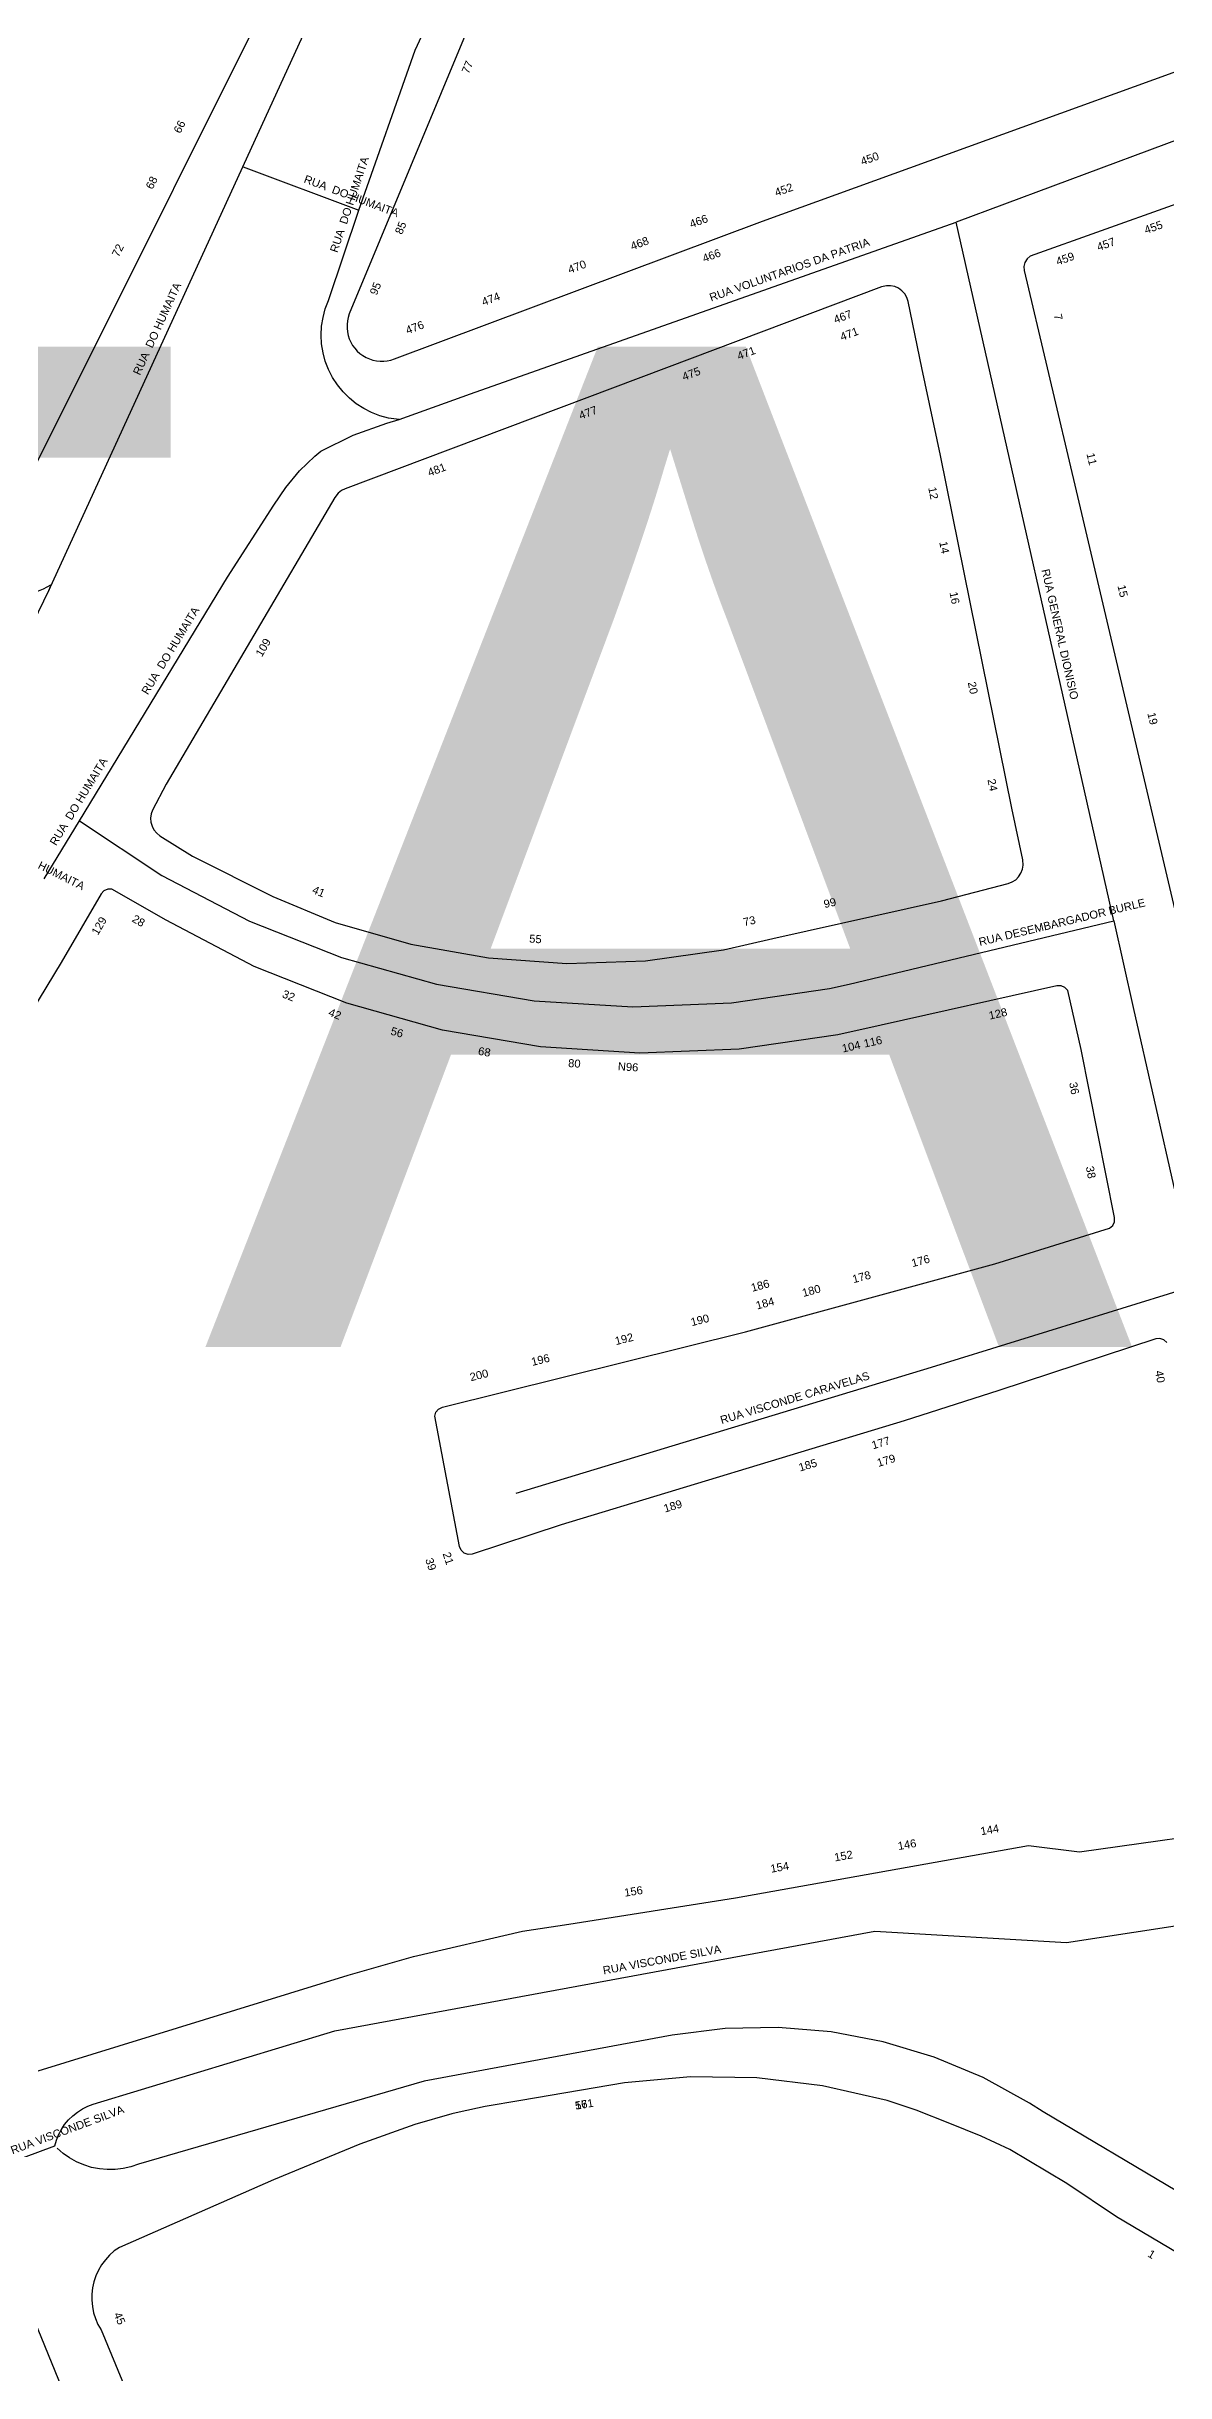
# Model space of a CAD drawing. Header units: millimetres. Extents: x 617751 to 636088, y 68402 to 77988.
# Drawn here: x 628315 to 628482.8, y 72719.8 to 73068.6 of the extents above; entities that cross this region are included whole.
import ezdxf

# ---------------------------------------------------------------- set-up
doc = ezdxf.new("R2010")
doc.units = ezdxf.units.MM
doc.header["$LTSCALE"] = 3
doc.header["$MEASUREMENT"] = 0
for name, color, linetype in [('ALINHAMENTO PREDIAL', 120, 'Continuous'), ('BAIRRO', 30, 'Continuous'), ('NOME LOGRADOURO', 252, 'Continuous'), ('NUMERAÇÃO', 7, 'Continuous')]:
    doc.layers.add(name, color=color, linetype=linetype)
doc.styles.get("Standard").update_dxf_attribs({"font": 'arial.ttf'})

msp = doc.modelspace()

# ---------------------------------------------------------------- linework, layer by layer
at = {"layer": 'ALINHAMENTO PREDIAL'}
for points in [[(628232.82, 73081.43), (628289.35, 73012.25), (628302.47, 72996.47), (628303.41, 72995.65), (628304.56, 72995.15), (628305.39, 72995.03), (628306.63, 72995.18), (628308.1, 72995.96), (628309.13, 72997.25), (628359.03, 73097.31)], [(628232.82, 73081.43), (628289.35, 73012.25), (628302.47, 72996.47), (628303.41, 72995.65), (628304.56, 72995.15), (628305.39, 72995.03), (628306.63, 72995.18), (628308.1, 72995.96), (628309.13, 72997.25), (628359.03, 73097.31)], [(628232.82, 73081.43), (628289.35, 73012.25), (628302.47, 72996.47), (628303.41, 72995.65), (628304.56, 72995.15), (628305.39, 72995.03), (628306.63, 72995.18), (628308.1, 72995.96), (628309.13, 72997.25), (628359.03, 73097.31)], [(628232.82, 73081.43), (628289.35, 73012.25), (628302.47, 72996.47), (628303.41, 72995.65), (628304.56, 72995.15), (628305.39, 72995.03), (628306.63, 72995.18), (628308.1, 72995.96), (628309.13, 72997.25), (628359.03, 73097.31)], [(628232.82, 73081.43), (628289.35, 73012.25), (628302.47, 72996.47), (628303.41, 72995.65), (628304.56, 72995.15), (628305.39, 72995.03), (628306.63, 72995.18), (628308.1, 72995.96), (628309.13, 72997.25), (628359.03, 73097.31)], [(628232.82, 73081.43), (628289.35, 73012.25), (628302.47, 72996.47), (628303.41, 72995.65), (628304.56, 72995.15), (628305.39, 72995.03), (628306.63, 72995.18), (628308.1, 72995.96), (628309.13, 72997.25), (628359.03, 73097.31)], [(628232.82, 73081.43), (628289.35, 73012.25), (628302.47, 72996.47), (628303.41, 72995.65), (628304.56, 72995.15), (628305.39, 72995.03), (628306.63, 72995.18), (628308.1, 72995.96), (628309.13, 72997.25), (628359.03, 73097.31)], [(628232.82, 73081.43), (628289.35, 73012.25), (628302.47, 72996.47), (628303.41, 72995.65), (628304.56, 72995.15), (628305.39, 72995.03), (628306.63, 72995.18), (628308.1, 72995.96), (628309.13, 72997.25), (628359.03, 73097.31)], [(628383.37, 73083.77), (628360.42, 73028.5), (628360.25, 73027.98), (628360.14, 73027.44), (628360.08, 73026.9), (628360.08, 73026.35), (628360.14, 73025.81), (628360.26, 73025.27), (628360.42, 73024.75), (628360.65, 73024.25), (628360.92, 73023.78), (628361.24, 73023.34), (628361.61, 73022.93), (628362.02, 73022.57), (628362.46, 73022.24), (628362.93, 73021.97), (628363.43, 73021.75), (628363.95, 73021.58), (628364.49, 73021.47), (628365.03, 73021.41), (628365.58, 73021.41), (628366.12, 73021.47), (628366.66, 73021.58), (628367.18, 73021.75), (628422.38, 73042.41), (628522.86, 73078.84)], [(628383.37, 73083.77), (628360.42, 73028.5), (628360.25, 73027.98), (628360.14, 73027.44), (628360.08, 73026.9), (628360.08, 73026.35), (628360.14, 73025.81), (628360.26, 73025.27), (628360.42, 73024.75), (628360.65, 73024.25), (628360.92, 73023.78), (628361.24, 73023.34), (628361.61, 73022.93), (628362.02, 73022.57), (628362.46, 73022.24), (628362.93, 73021.97), (628363.43, 73021.75), (628363.95, 73021.58), (628364.49, 73021.47), (628365.03, 73021.41), (628365.58, 73021.41), (628366.12, 73021.47), (628366.66, 73021.58), (628367.18, 73021.75), (628422.38, 73042.41), (628522.86, 73078.84)], [(628505.06, 73052.37), (628462.52, 73037.16), (628462.04, 73036.75), (628461.72, 73036.22), (628461.57, 73035.61), (628461.62, 73035)], [(628505.06, 73052.37), (628462.52, 73037.16), (628462.04, 73036.75), (628461.72, 73036.22), (628461.57, 73035.61), (628461.62, 73035)], [(628330.63, 72952.89), (628330.68, 72952.26), (628330.85, 72951.66), (628331.14, 72951.11), (628331.55, 72950.63), (628332.04, 72950.24), (628336.93, 72947.19), (628348.94, 72941.15), (628358.3, 72937.22), (628369.65, 72933.97), (628381.27, 72931.92), (628393.05, 72931.09), (628404.85, 72931.5), (628416.54, 72933.15), (628423.92, 72934.84), (628449.18, 72940.48), (628459.21, 72943.1), (628459.8, 72943.32), (628460.33, 72943.66), (628460.77, 72944.1), (628461.12, 72944.62), (628461.35, 72945.21), (628461.45, 72945.82), (628461.39, 72946.62), (628459.76, 72954.38), (628449.03, 73007.28), (628446.28, 73020.42), (628444.2, 73030.36), (628444.01, 73030.96), (628443.69, 73031.5), (628443.28, 73031.97), (628442.77, 73032.34), (628442.2, 73032.6), (628441.58, 73032.73), (628440.96, 73032.73), (628440.2, 73032.56), (628407.96, 73020.42), (628359.79, 73002.28), (628359.23, 73002), (628358.74, 73001.61), (628358.26, 73000.99), (628332.96, 72958), (628330.93, 72954.1), (628330.72, 72953.51), (628330.63, 72952.89)], [(628330.63, 72952.89), (628330.68, 72952.26), (628330.85, 72951.66), (628331.14, 72951.11), (628331.55, 72950.63), (628332.04, 72950.24), (628336.93, 72947.19), (628348.94, 72941.15), (628358.3, 72937.22), (628369.65, 72933.97), (628381.27, 72931.92), (628393.05, 72931.09), (628404.85, 72931.5), (628416.54, 72933.15), (628423.92, 72934.84), (628449.18, 72940.48), (628459.21, 72943.1), (628459.8, 72943.32), (628460.33, 72943.66), (628460.77, 72944.1), (628461.12, 72944.62), (628461.35, 72945.21), (628461.45, 72945.82), (628461.39, 72946.62), (628459.76, 72954.38), (628449.03, 73007.28), (628446.28, 73020.42), (628444.2, 73030.36), (628444.01, 73030.96), (628443.69, 73031.5), (628443.28, 73031.97), (628442.77, 73032.34), (628442.2, 73032.6), (628441.58, 73032.73), (628440.96, 73032.73), (628440.2, 73032.56), (628407.96, 73020.42), (628359.79, 73002.28), (628359.23, 73002), (628358.74, 73001.61), (628358.26, 73000.99), (628332.96, 72958), (628330.93, 72954.1), (628330.72, 72953.51), (628330.63, 72952.89)], [(628461.62, 73035), (628465.06, 73020.42), (628469.6, 73001.13), (628484.97, 72935.69)], [(628461.62, 73035), (628465.06, 73020.42), (628469.6, 73001.13), (628484.97, 72935.69)], [(628483, 72874.26), (628482.53, 72874.68), (628481.94, 72874.87), (628481.32, 72874.8), (628457.79, 72867.04), (628443.6, 72862.52), (628392.2, 72846.9), (628378.85, 72842.53), (628378.23, 72842.48), (628377.64, 72842.68), (628377.18, 72843.11), (628376.94, 72843.68), (628373.24, 72863.2), (628373.42, 72863.8), (628373.82, 72864.28), (628374.38, 72864.55), (628419.81, 72875.87), (628457.18, 72886.06), (628474.4, 72891.4), (628474.87, 72891.81), (628475.13, 72892.37), (628475.14, 72893), (628470.13, 72918.19), (628468.12, 72927.05), (628467.69, 72927.51), (628467.12, 72927.76), (628466.5, 72927.75), (628440.15, 72921.85), (628433.65, 72920.39), (628418.89, 72918.24), (628403.98, 72917.63), (628389.09, 72918.59), (628374.39, 72921.1), (628360.03, 72925.14), (628346.17, 72930.65), (628332.96, 72937.58), (628324.83, 72942.24), (628324.21, 72942.25), (628323.63, 72942), (628323.21, 72941.53), (628317.21, 72931.23), (628291.17, 72888.31)], [(628483, 72874.26), (628482.53, 72874.68), (628481.94, 72874.87), (628481.32, 72874.8), (628457.79, 72867.04), (628443.6, 72862.52), (628392.2, 72846.9), (628378.85, 72842.53), (628378.23, 72842.48), (628377.64, 72842.68), (628377.18, 72843.11), (628376.94, 72843.68), (628373.24, 72863.2), (628373.42, 72863.8), (628373.82, 72864.28), (628374.38, 72864.55), (628419.81, 72875.87), (628457.18, 72886.06), (628474.4, 72891.4), (628474.87, 72891.81), (628475.13, 72892.37), (628475.14, 72893), (628470.13, 72918.19), (628468.12, 72927.05), (628467.69, 72927.51), (628467.12, 72927.76), (628466.5, 72927.75), (628440.15, 72921.85), (628433.65, 72920.39), (628418.89, 72918.24), (628403.98, 72917.63), (628389.09, 72918.59), (628374.39, 72921.1), (628360.03, 72925.14), (628346.17, 72930.65), (628332.96, 72937.58), (628324.83, 72942.24), (628324.21, 72942.25), (628323.63, 72942), (628323.21, 72941.53), (628317.21, 72931.23), (628291.17, 72888.31)], [(628469.89, 72797.86), (628496.93, 72801.69)], [(628469.89, 72797.86), (628496.93, 72801.69)], [(628309.09, 72763.57), (628360.27, 72779.37), (628370.04, 72782.17), (628386.41, 72785.97), (628393.36, 72787.04), (628418.31, 72790.99), (628462.24, 72798.83), (628469.89, 72797.86)], [(628309.09, 72763.57), (628360.27, 72779.37), (628370.04, 72782.17), (628386.41, 72785.97), (628393.36, 72787.04), (628418.31, 72790.99), (628462.24, 72798.83), (628469.89, 72797.86)], [(628487.35, 72736.1), (628475.45, 72743.17), (628468, 72748.14), (628459.47, 72753.23), (628455.17, 72755.23), (628450.45, 72757.14), (628445.41, 72759.12), (628441.06, 72760.6), (628431.37, 72762.81), (628421.51, 72763.99), (628411.58, 72764.13), (628401.69, 72763.24), (628386.12, 72760.59), (628380.78, 72759.71), (628376.9, 72758.86), (628375.81, 72758.6), (628370.25, 72756.97), (628361.98, 72754.04), (628349.04, 72748.69), (628325.95, 72738.57), (628325.19, 72738.03), (628324.49, 72737.41), (628323.85, 72736.72), (628323.29, 72735.96), (628322.82, 72735.15), (628322.43, 72734.3), (628322.13, 72733.41), (628321.92, 72732.5), (628321.82, 72731.56), (628321.81, 72730.63), (628321.9, 72729.69), (628322.08, 72728.77), (628322.37, 72727.88), (628322.74, 72727.02), (628323.2, 72726.2), (628364.2, 72627.04)], [(628487.35, 72736.1), (628475.45, 72743.17), (628468, 72748.14), (628459.47, 72753.23), (628455.17, 72755.23), (628450.45, 72757.14), (628445.41, 72759.12), (628441.06, 72760.6), (628431.37, 72762.81), (628421.51, 72763.99), (628411.58, 72764.13), (628401.69, 72763.24), (628386.12, 72760.59), (628380.78, 72759.71), (628376.9, 72758.86), (628375.81, 72758.6), (628370.25, 72756.97), (628361.98, 72754.04), (628349.04, 72748.69), (628325.95, 72738.57), (628325.19, 72738.03), (628324.49, 72737.41), (628323.85, 72736.72), (628323.29, 72735.96), (628322.82, 72735.15), (628322.43, 72734.3), (628322.13, 72733.41), (628321.92, 72732.5), (628321.82, 72731.56), (628321.81, 72730.63), (628321.9, 72729.69), (628322.08, 72728.77), (628322.37, 72727.88), (628322.74, 72727.02), (628323.2, 72726.2), (628364.2, 72627.04)], [(628487.35, 72736.1), (628475.45, 72743.17), (628468, 72748.14), (628459.47, 72753.23), (628455.17, 72755.23), (628450.45, 72757.14), (628445.41, 72759.12), (628441.06, 72760.6), (628431.37, 72762.81), (628421.51, 72763.99), (628411.58, 72764.13), (628401.69, 72763.24), (628386.12, 72760.59), (628380.78, 72759.71), (628376.9, 72758.86), (628375.81, 72758.6), (628370.25, 72756.97), (628361.98, 72754.04), (628349.04, 72748.69), (628325.95, 72738.57), (628325.19, 72738.03), (628324.49, 72737.41), (628323.85, 72736.72), (628323.29, 72735.96), (628322.82, 72735.15), (628322.43, 72734.3), (628322.13, 72733.41), (628321.92, 72732.5), (628321.82, 72731.56), (628321.81, 72730.63), (628321.9, 72729.69), (628322.08, 72728.77), (628322.37, 72727.88), (628322.74, 72727.02), (628323.2, 72726.2), (628364.2, 72627.04)]]:
    msp.add_lwpolyline(points, dxfattribs=at)
at = {"layer": 'NOME LOGRADOURO'}
for points in [[(628082.15, 73267.1), (628271.84, 73026.37), (628299.45, 72991.11), (628300.28, 72990.11), (628301.21, 72989.21), (628302.22, 72988.4), (628303.32, 72987.71), (628304.48, 72987.14), (628305.7, 72986.69), (628306.95, 72986.37), (628308.24, 72986.18), (628309.53, 72986.13), (628310.83, 72986.21), (628312.1, 72986.43), (628313.35, 72986.78), (628314.56, 72987.26), (628315.7, 72987.86), (628315.4, 72987.04)], [(628082.15, 73267.1), (628271.84, 73026.37), (628299.45, 72991.11), (628300.28, 72990.11), (628301.21, 72989.21), (628302.22, 72988.4), (628303.32, 72987.71), (628304.48, 72987.14), (628305.7, 72986.69), (628306.95, 72986.37), (628308.24, 72986.18), (628309.53, 72986.13), (628310.83, 72986.21), (628312.1, 72986.43), (628313.35, 72986.78), (628314.56, 72987.26), (628315.7, 72987.86), (628315.4, 72987.04)], [(628361.84, 73044.06), (628370.28, 73068.05), (628382.06, 73093.37), (628394.38, 73113.76), (628405.1, 73130.92), (628418.64, 73150.75), (628429.9, 73166.21), (628434.41, 73172.55)], [(628361.84, 73044.06), (628370.28, 73068.05), (628382.06, 73093.37), (628394.38, 73113.76), (628405.1, 73130.92), (628418.64, 73150.75), (628429.9, 73166.21), (628434.41, 73172.55)], [(628344.47, 73050.56), (628354.04, 73071.47), (628373.46, 73110.39), (628392.85, 73141.42)], [(628344.47, 73050.56), (628354.04, 73071.47), (628373.46, 73110.39), (628392.85, 73141.42)], [(628516.63, 73066.54), (628451.41, 73042.27)], [(628516.63, 73066.54), (628451.41, 73042.27)], [(628315.4, 72987.04), (628344.47, 73050.56)], [(628315.4, 72987.04), (628344.47, 73050.56)], [(628344.49, 73050.55), (628361.84, 73044.06)], [(628344.49, 73050.55), (628361.84, 73044.06)], [(628367.89, 73012.64), (628366.3, 73012.87), (628365.02, 73013.21), (628363.77, 73013.69), (628362.58, 73014.3), (628361.46, 73015.02), (628360.43, 73015.86), (628359.48, 73016.8), (628358.65, 73017.84), (628357.92, 73018.96), (628357.31, 73020.14), (628356.83, 73021.39), (628356.49, 73022.68), (628356.28, 73023.99), (628356.21, 73025.32), (628356.28, 73026.66), (628356.49, 73027.97), (628356.83, 73029.26), (628357.31, 73030.51), (628361.84, 73044.06)], [(628367.89, 73012.64), (628366.3, 73012.87), (628365.02, 73013.21), (628363.77, 73013.69), (628362.58, 73014.3), (628361.46, 73015.02), (628360.43, 73015.86), (628359.48, 73016.8), (628358.65, 73017.84), (628357.92, 73018.96), (628357.31, 73020.14), (628356.83, 73021.39), (628356.49, 73022.68), (628356.28, 73023.99), (628356.21, 73025.32), (628356.28, 73026.66), (628356.49, 73027.97), (628356.83, 73029.26), (628357.31, 73030.51), (628361.84, 73044.06)], [(628367.89, 73012.64), (628378.58, 73016.53), (628451.41, 73042.27)], [(628367.89, 73012.64), (628378.58, 73016.53), (628451.41, 73042.27)], [(628475.02, 72937.5), (628451.41, 73042.27)], [(628475.02, 72937.5), (628451.41, 73042.27)], [(628319.96, 72952.5), (628342.17, 72989.04), (628349.11, 72999.83), (628350.9, 73002.49), (628352.96, 73004.95), (628355.27, 73007.19), (628356.16, 73007.93), (628361, 73010.29), (628366.07, 73012.12), (628367.89, 73012.64)], [(628319.96, 72952.5), (628342.17, 72989.04), (628349.11, 72999.83), (628350.9, 73002.49), (628352.96, 73004.95), (628355.27, 73007.19), (628356.16, 73007.93), (628361, 73010.29), (628366.07, 73012.12), (628367.89, 73012.64)], [(628264.97, 72898.75), (628293.55, 72942.92), (628294.7, 72945.05), (628298.34, 72951.91), (628315.4, 72987.04)], [(628264.97, 72898.75), (628293.55, 72942.92), (628294.7, 72945.05), (628298.34, 72951.91), (628315.4, 72987.04)], [(628314.66, 72943.78), (628319.96, 72952.5)], [(628314.66, 72943.78), (628319.96, 72952.5)], [(628319.96, 72952.5), (628332.31, 72944.29), (628345.44, 72937.42), (628359.23, 72931.97), (628373.51, 72927.98), (628388.12, 72925.5), (628402.92, 72924.57), (628417.73, 72925.19), (628432.4, 72927.35), (628435.34, 72927.98), (628475.02, 72937.5)], [(628319.96, 72952.5), (628332.31, 72944.29), (628345.44, 72937.42), (628359.23, 72931.97), (628373.51, 72927.98), (628388.12, 72925.5), (628402.92, 72924.57), (628417.73, 72925.19), (628432.4, 72927.35), (628435.34, 72927.98), (628475.02, 72937.5)], [(628475.02, 72937.5), (628477.95, 72924.51), (628487.38, 72882.8)], [(628475.02, 72937.5), (628477.95, 72924.51), (628487.38, 72882.8)], [(628487.38, 72882.8), (628447.67, 72870.5), (628385.41, 72851.61)], [(628487.38, 72882.8), (628447.67, 72870.5), (628385.41, 72851.61)], [(628467.95, 72784.31), (628508.32, 72790.5)], [(628467.95, 72784.31), (628508.32, 72790.5)], [(628316.28, 72753.81), (628316.52, 72754.65), (628316.85, 72755.47), (628317.26, 72756.26), (628317.75, 72757), (628318.32, 72757.69), (628318.96, 72758.31), (628319.66, 72758.86), (628320.41, 72759.34), (628321.2, 72759.73), (628322.04, 72760.04), (628358.26, 72771.03), (628439.21, 72785.99), (628467.95, 72784.31)], [(628316.28, 72753.81), (628316.52, 72754.65), (628316.85, 72755.47), (628317.26, 72756.26), (628317.75, 72757), (628318.32, 72757.69), (628318.96, 72758.31), (628319.66, 72758.86), (628320.41, 72759.34), (628321.2, 72759.73), (628322.04, 72760.04), (628358.26, 72771.03), (628439.21, 72785.99), (628467.95, 72784.31)], [(628484.48, 72747.01), (628464.47, 72758.89), (628462.42, 72760.21), (628455.44, 72764.04), (628448.1, 72767.11), (628440.47, 72769.41), (628432.65, 72770.89), (628424.71, 72771.55), (628416.75, 72771.38), (628408.85, 72770.37), (628371.63, 72763.49), (628328.82, 72751.03), (628327.69, 72750.65), (628326.52, 72750.38), (628325.34, 72750.24), (628324.14, 72750.23), (628322.95, 72750.34), (628321.78, 72750.57), (628320.64, 72750.93), (628319.54, 72751.4), (628318.5, 72751.98), (628317.52, 72752.67), (628316.62, 72753.46)], [(628484.48, 72747.01), (628464.47, 72758.89), (628462.42, 72760.21), (628455.44, 72764.04), (628448.1, 72767.11), (628440.47, 72769.41), (628432.65, 72770.89), (628424.71, 72771.55), (628416.75, 72771.38), (628408.85, 72770.37), (628371.63, 72763.49), (628328.82, 72751.03), (628327.69, 72750.65), (628326.52, 72750.38), (628325.34, 72750.24), (628324.14, 72750.23), (628322.95, 72750.34), (628321.78, 72750.57), (628320.64, 72750.93), (628319.54, 72751.4), (628318.5, 72751.98), (628317.52, 72752.67), (628316.62, 72753.46)], [(628304.28, 72749.34), (628316.28, 72753.81)], [(628304.28, 72749.34), (628316.28, 72753.81)], [(628304.28, 72749.34), (628360.48, 72611.58)], [(628304.28, 72749.34), (628360.48, 72611.58)]]:
    msp.add_lwpolyline(points, dxfattribs=at)

# ---------------------------------------------------------------- texts
at = {"layer": 'BAIRRO'}
msp.add_text('HUMAITA', height=150, dxfattribs=at).set_placement((627535.33, 72873.57))
at = {"layer": 'NOME LOGRADOURO'}
for s, rotation, p in [('RUA  DO HUMAITA', 339.4983, (628353.51, 73048.24)), ('RUA  DO HUMAITA', 339.4983, (628353.51, 73048.24)), ('RUA  DO HUMAITA', 71.5444, (628358.63, 73037.6)), ('RUA  DO HUMAITA', 71.5444, (628358.63, 73037.6)), ('RUA VOLUNTARIOS DA PATRIA', 19.4647, (628414.67, 73030.34)), ('RUA VOLUNTARIOS DA PATRIA', 19.4647, (628414.67, 73030.34)), ('RUA  DO HUMAITA', 65.4084, (628329.03, 73019.21)), ('RUA  DO HUMAITA', 65.4084, (628329.03, 73019.21)), ('RUA GENERAL DIONISIO', 282.6995, (628464.19, 72990.1)), ('RUA GENERAL DIONISIO', 282.6995, (628464.19, 72990.1)), ('RUA  DO HUMAITA', 58.7076, (628330.21, 72971.29)), ('RUA  DO HUMAITA', 58.7076, (628330.21, 72971.29)), ('RUA  DO HUMAITA', 58.7088, (628316.46, 72948.66)), ('RUA  DO HUMAITA', 58.7088, (628316.46, 72948.66)), ('RUA  DO HUMAITA', 333.5193, (628306.95, 72948.74)), ('RUA  DO HUMAITA', 333.5193, (628306.95, 72948.74)), ('RUA DESEMBARGADOR BURLE', 13.4914, (628454.95, 72933.71)), ('RUA DESEMBARGADOR BURLE', 13.4914, (628454.95, 72933.71)), ('RUA VISCONDE CARAVELAS', 16.8745, (628416.25, 72862.01)), ('RUA VISCONDE CARAVELAS', 16.8745, (628416.25, 72862.01)), ('RUA VISCONDE SILVA', 10.4704, (628398.56, 72779.49)), ('RUA VISCONDE SILVA', 10.4704, (628398.56, 72779.49)), ('RUA VISCONDE SILVA', 20.4303, (628309.93, 72752.51)), ('RUA VISCONDE SILVA', 20.4303, (628309.93, 72752.51))]:
    msp.add_text(s, height=1.2, rotation=rotation, dxfattribs=at).set_placement(p)
at = {"layer": 'NUMERAÇÃO'}
for s, rotation, p in [('77', 67.496, (628378.32, 73064.4)), ('77', 67.496, (628378.32, 73064.4)), ('66', 63.5238, (628335.09, 73055.46)), ('66', 63.5238, (628335.09, 73055.46)), ('66', 63.5238, (628335.09, 73055.46)), ('66', 63.5238, (628335.09, 73055.46)), ('450', 19.942, (628437.33, 73050.75)), ('450', 19.942, (628437.33, 73050.75)), ('68', 63.5238, (628330.91, 73047.07)), ('68', 63.5238, (628330.91, 73047.07)), ('452', 19.942, (628424.45, 73046.08)), ('452', 19.942, (628424.45, 73046.08)), ('85', 67.496, (628368.32, 73040.31)), ('85', 67.496, (628368.32, 73040.31)), ('466', 20.5369, (628411.7, 73041.35)), ('466', 20.5369, (628411.7, 73041.35)), ('455', 19.6311, (628479.86, 73040.46)), ('455', 19.6311, (628479.86, 73040.46)), ('72', 63.5238, (628325.84, 73036.92)), ('72', 63.5238, (628325.84, 73036.92)), ('468', 20.5369, (628402.84, 73038.03)), ('468', 20.5369, (628402.84, 73038.03)), ('457', 19.6311, (628472.74, 73037.92)), ('457', 19.6311, (628472.74, 73037.92)), ('470', 20.5369, (628393.46, 73034.52)), ('470', 20.5369, (628393.46, 73034.52)), ('466', 20.5369, (628413.63, 73036.2)), ('466', 20.5369, (628413.63, 73036.2)), ('459', 19.6311, (628466.62, 73035.74)), ('459', 19.6311, (628466.62, 73035.74)), ('95', 67.496, (628364.54, 73031.21)), ('95', 67.496, (628364.54, 73031.21)), ('474', 20.5369, (628380.54, 73029.68)), ('474', 20.5369, (628380.54, 73029.68)), ('467', 20.6444, (628433.3, 73027.02)), ('467', 20.6444, (628433.3, 73027.02)), ('7', 283.2366, (628466.02, 73028.34)), ('7', 283.2366, (628466.02, 73028.34)), ('476', 20.5369, (628369.14, 73025.42)), ('476', 20.5369, (628369.14, 73025.42)), ('471', 20.6444, (628434.27, 73024.44)), ('471', 20.6444, (628434.27, 73024.44)), ('471', 20.6444, (628418.83, 73021.57)), ('471', 20.6444, (628418.83, 73021.57)), ('475', 20.6444, (628410.59, 73018.47)), ('475', 20.6444, (628410.59, 73018.47)), ('477', 20.646, (628395.11, 73012.64)), ('477', 20.646, (628395.11, 73012.64)), ('11', 283.2049, (628470.93, 73007.51)), ('11', 283.2049, (628470.93, 73007.51)), ('481', 20.646, (628372.43, 73004.09)), ('481', 20.646, (628372.43, 73004.09)), ('12', 281.4262, (628447.21, 73002.42)), ('12', 281.4262, (628447.21, 73002.42)), ('14', 281.4262, (628448.86, 72994.28)), ('14', 281.4262, (628448.86, 72994.28)), ('16', 281.4262, (628450.4, 72986.71)), ('16', 281.4262, (628450.4, 72986.71)), ('15', 283.1737, (628475.58, 72987.72)), ('15', 283.1737, (628475.58, 72987.72)), ('109', 59.553, (628347.32, 72976.97)), ('109', 59.553, (628347.32, 72976.97)), ('20', 281.4262, (628453.14, 72973.22)), ('20', 281.4262, (628453.14, 72973.22)), ('19', 283.1737, (628480.06, 72968.6)), ('19', 283.1737, (628480.06, 72968.6)), ('24', 281.4262, (628456.09, 72958.65)), ('24', 281.4262, (628456.09, 72958.65)), ('41', 337.183, (628354.75, 72941.7)), ('41', 337.183, (628354.75, 72941.7)), ('129', 59.8085, (628322.73, 72935.23)), ('129', 59.8085, (628322.73, 72935.23)), ('28', 329.705, (628327.73, 72937.45)), ('28', 329.705, (628327.73, 72937.45)), ('73', 12.9046, (628419.62, 72936.67)), ('73', 12.9046, (628419.62, 72936.67)), ('99', 12.5928, (628431.69, 72939.39)), ('99', 12.5928, (628431.69, 72939.39)), ('55', 355.9677, (628387.36, 72934.24)), ('55', 355.9677, (628387.36, 72934.24)), ('32', 338.3088, (628350.25, 72926.06)), ('32', 338.3088, (628350.25, 72926.06)), ('42', 338.3088, (628357.18, 72923.31)), ('42', 338.3088, (628357.18, 72923.31)), ('128', 12.6273, (628456.43, 72922.67)), ('128', 12.6273, (628456.43, 72922.67)), ('56', 344.2788, (628366.52, 72920.45)), ('56', 344.2788, (628366.52, 72920.45)), ('116', 12.6658, (628437.68, 72918.47)), ('116', 12.6658, (628437.68, 72918.47)), ('68', 350.3054, (628379.66, 72917.41)), ('68', 350.3054, (628379.66, 72917.41)), ('80', 356.3092, (628393.2, 72915.57)), ('80', 356.3092, (628393.2, 72915.57)), ('104', 12.6658, (628434.43, 72917.74)), ('104', 12.6658, (628434.43, 72917.74)), ('N96', 356.3092, (628400.65, 72915.09)), ('N96', 356.3092, (628400.65, 72915.09)), ('36', 281.2088, (628468.33, 72913.18)), ('36', 281.2088, (628468.33, 72913.18)), ('38', 281.2088, (628470.83, 72900.58)), ('38', 281.2088, (628470.83, 72900.58)), ('176', 15.2602, (628444.87, 72885.55)), ('176', 15.2602, (628444.87, 72885.55)), ('186', 15.2602, (628420.83, 72881.85)), ('186', 15.2602, (628420.83, 72881.85)), ('180', 15.2602, (628428.5, 72881.08)), ('180', 15.2602, (628428.5, 72881.08)), ('178', 15.2602, (628436.02, 72883.14)), ('178', 15.2602, (628436.02, 72883.14)), ('190', 13.9988, (628411.77, 72876.7)), ('190', 13.9988, (628411.77, 72876.7)), ('184', 15.2602, (628421.56, 72879.19)), ('184', 15.2602, (628421.56, 72879.19)), ('192', 13.9988, (628400.41, 72873.86)), ('192', 13.9988, (628400.41, 72873.86)), ('196', 13.9988, (628387.87, 72870.74)), ('196', 13.9988, (628387.87, 72870.74)), ('200', 13.9988, (628378.66, 72868.45)), ('200', 13.9988, (628378.66, 72868.45)), ('40', 281.3046, (628481.21, 72869.94)), ('40', 281.3046, (628481.21, 72869.94)), ('177', 16.9139, (628438.94, 72858.23)), ('177', 16.9139, (628438.94, 72858.23)), ('179', 16.9139, (628439.74, 72855.59)), ('179', 16.9139, (628439.74, 72855.59)), ('185', 16.9139, (628428, 72854.9)), ('185', 16.9139, (628428, 72854.9)), ('189', 16.9139, (628407.76, 72848.75)), ('189', 16.9139, (628407.76, 72848.75)), ('39', 288.3913, (628371.79, 72841.71)), ('39', 288.3913, (628371.79, 72841.71)), ('21', 288.3913, (628374.4, 72842.58)), ('21', 288.3913, (628374.4, 72842.58)), ('144', 10.126, (628455.16, 72800.36)), ('144', 10.126, (628455.16, 72800.36)), ('152', 10.126, (628433.24, 72796.44)), ('152', 10.126, (628433.24, 72796.44)), ('146', 10.126, (628442.76, 72798.14)), ('146', 10.126, (628442.76, 72798.14)), ('154', 10.126, (628423.67, 72794.74)), ('154', 10.126, (628423.67, 72794.74)), ('156', 9.0008, (628401.74, 72791.15)), ('156', 9.0008, (628401.74, 72791.15)), ('57', 9.6766, (628394.37, 72759.21)), ('57', 9.6766, (628394.37, 72759.21)), ('161', 9.6766, (628394.37, 72759.21)), ('161', 9.6766, (628394.37, 72759.21)), ('161', 9.6766, (628394.37, 72759.21)), ('161', 9.6766, (628394.37, 72759.21)), ('1', 329.2656, (628480, 72737.27)), ('1', 329.2656, (628480, 72737.27)), ('45', 293.2442, (628325.08, 72728.54)), ('45', 293.2442, (628325.08, 72728.54))]:
    msp.add_text(s, height=1.2, rotation=rotation, dxfattribs=at).set_placement(p)

doc.saveas('drawing.dxf')
